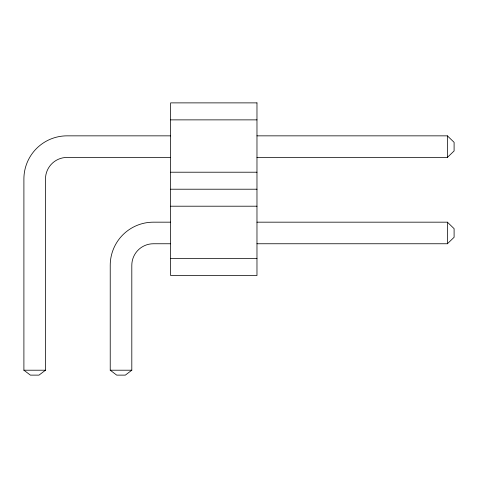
<?xml version="1.0" encoding="UTF-8"?>
<svg xmlns="http://www.w3.org/2000/svg" width="478" height="478" viewBox="0 0 478 478"><rect width="100%" height="100%" fill="white"/><g stroke="black" fill="none" stroke-linecap="round" stroke-linejoin="round"><path stroke-width="0.72" d="M256.973 157.429L447.378 157.429L454.1 150.952L454.1 142.325L447.378 135.848L256.973 135.848M256.973 243.756L447.378 243.756L454.1 237.285L454.1 228.651L447.378 222.174L256.973 222.174M170.64 157.429L67.063 157.429A21.582 21.582 0 0 0 45.482 179.011L45.482 370.211L39.005 375.122L30.377 375.122L23.9 370.211L23.9 179.011A43.163 43.163 0 0 1 67.063 135.848L170.64 135.848M170.64 243.756L153.396 243.756A21.582 21.582 0 0 0 131.809 265.338L131.809 370.211L125.338 375.122L116.704 375.122L110.227 370.211L110.227 265.338A43.163 43.163 0 0 1 153.396 222.174L170.64 222.174M170.64 119.87L256.973 119.87M170.64 172.211L256.973 172.211M170.64 189.21L256.973 189.21M170.64 206.203L256.973 206.203M170.64 258.544L256.973 258.544M23.9 370.211L45.482 370.211M110.227 370.211L131.809 370.211M447.378 135.848L447.378 157.429M447.378 222.174L447.378 243.756M256.973 102.878L170.64 102.878L170.64 275.537L256.973 275.537L256.973 102.878"/></g></svg>
